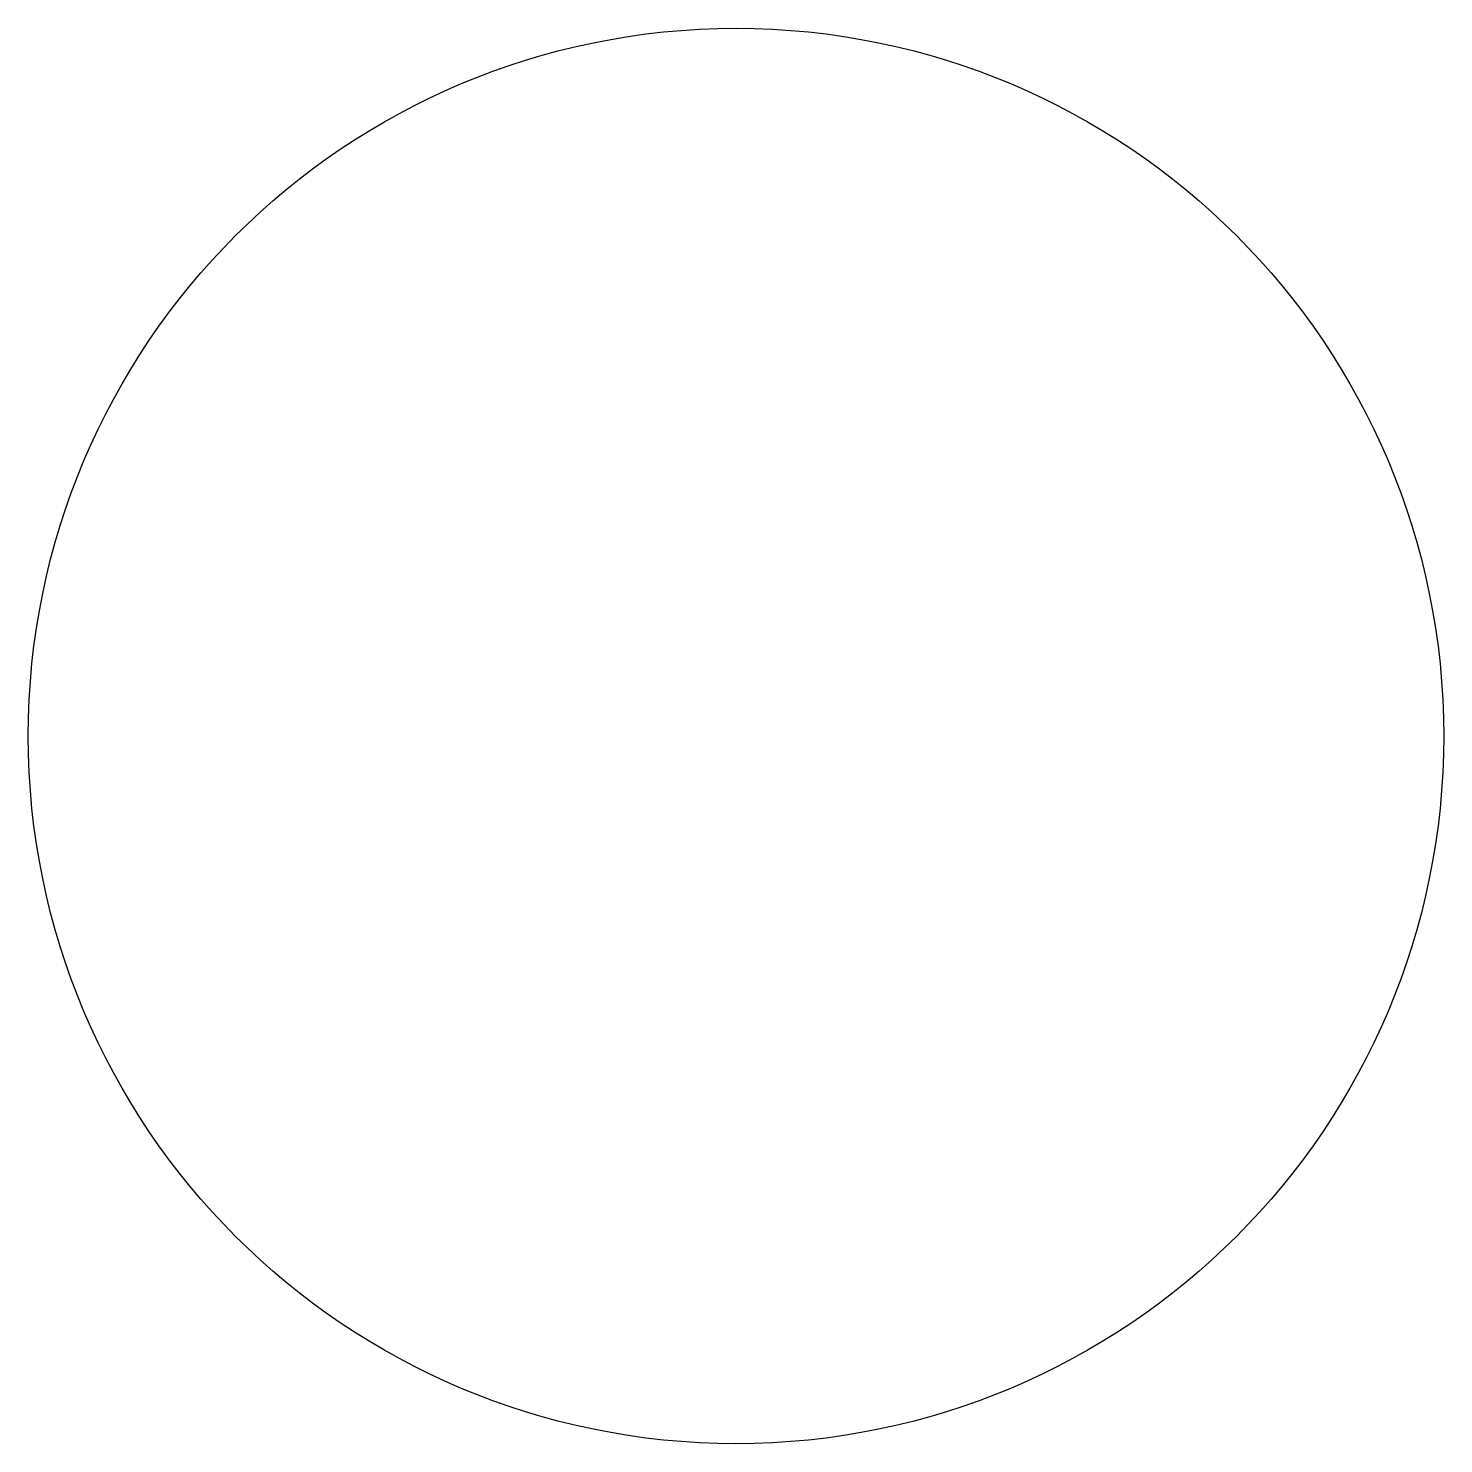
# Model space of a CAD drawing. Extents: x -38.7 to 38.7, y -38.7 to 38.7.
import ezdxf

# ---------------------------------------------------------------- set-up
doc = ezdxf.new("R2010")
doc.units = 0
doc.layers.add('Shape2DView002', color=7, linetype='CONTINUOUS')

msp = doc.modelspace()

# ---------------------------------------------------------------- linework, layer by layer
at = {"layer": 'Shape2DView002'}
msp.add_circle((0, 0), 38.7, dxfattribs=at)

doc.saveas('drawing.dxf')
